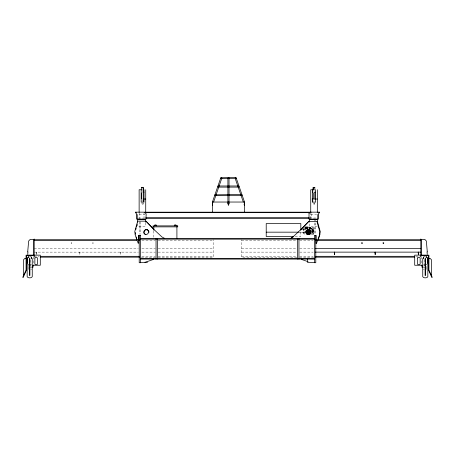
<?xml version="1.0" encoding="UTF-8"?>
<svg xmlns="http://www.w3.org/2000/svg" width="455" height="455" viewBox="0 0 455 455"><rect width="100%" height="100%" fill="white"/><g stroke="black" fill="none" stroke-linecap="round" stroke-linejoin="round"><path stroke-width="0.34" stroke-dasharray="2.27 1.71" d="M28.261 268.2L28.523 269.514M28.261 268.075L28.261 266.368M29.086 257.587L29.086 256.233M30.735 266.374L30.735 259.612M313.728 230.742L312.096 230.742M312.619 231.305L311.658 233.989L313.728 233.989L313.728 232.01M311.732 231.185L311.658 231.766L313.728 231.788L313.728 230.116L311.664 230.116L311.715 230.6M311.715 231.339L311.823 230.912M313.728 233.176C312.551 233.853 311.624 232.471 311.715 233.102M311.732 233.512L312.466 231.72M311.817 232.88L311.993 232.494M426.477 269.514L426.739 268.2M311.988 232.528L312.625 231.515M311.88 231.06L311.988 230.731M311.988 231.174L312.096 230.691M312.255 232.039L312.778 231.322L313.728 232.272M311.823 230.992L311.715 230.566M313.728 229.849L312.727 230.657M312.727 231.385L313.131 230.952L311.988 229.383M31.15 269.656L30.866 269.934L31.298 269.514M303.081 232.147L303.53 232.101M313.728 229.633L312.619 230.378M303.53 228.319L304.941 227.756M312.249 231.254L313.518 231.254L311.993 231.129M313.728 231.168L312.255 231.203L312.778 231.094M141.545 203.812L143.194 203.533M314.792 203.812L313.148 203.533M139.133 214.47L145.065 214.47M310.731 214.47L316.663 214.47M139.821 217.564L140.146 217.564M314.854 217.564L315.178 217.564M309.69 217.928L311.817 217.928L311.817 212.189M138.434 218.093L145.685 218.093M309.315 218.093L316.566 218.093M139.821 224.844L140.146 224.844M314.854 224.844L315.178 224.844M317.323 226.169L309.315 226.169L309.315 222.791M305.885 226.232L308.951 226.249L309.025 227.238M305.424 227.568L304.941 227.568L304.941 234.336L305.424 234.336M305.424 227.671L310.663 227.693M305.424 227.773L310.663 227.773M305.424 227.91L310.663 227.91M311.715 228.467L311.658 227.915L313.728 227.915L313.728 229.9M305.424 228.097L310.668 228.097M305.424 228.126L310.663 228.126M305.424 228.2L310.663 228.2M305.424 228.319L310.663 228.336M139.821 228.456L140.146 228.456M312.466 230.185L311.601 228.399L311.601 230.293M314.854 228.456L315.178 228.456M305.424 228.49L310.663 228.49M305.424 228.62L310.663 228.62M305.424 228.694L307.387 228.694M311.664 228.78L313.728 228.728M305.424 228.825L306.983 228.825M305.424 228.939L307.387 228.945M303.127 229.132L303.53 229.132M303.081 229.286L303.081 229.65M303.53 229.246L305.1 229.246L305.1 229.684L303.53 229.69M302.257 229.388L303.53 229.388M303.53 229.803L303.081 229.758L303.081 229.218M299.413 232.164L300.823 232.164M303.081 232.255L303.081 232.624M303.53 232.215L305.1 232.215L305.1 232.659L303.53 232.664M303.53 232.516L299.709 232.516L299.447 232.078M303.53 232.778L303.081 232.732M304.941 234.149L303.53 233.591L303.53 228.672M311.283 234.336L313.353 234.308L313.853 233.927L313.933 228.182L313.353 227.597L310.668 227.568L310.668 229.263M295.176 236.515L300.823 236.515L300.823 230.839M141.88 240.371L155.343 240.371M158.175 240.371L213.435 240.371M241.565 240.371L296.825 240.371M299.657 240.371L313.12 240.371M34.199 248.646L138.337 248.646M141.88 248.646L155.343 248.646M158.175 248.646L213.435 248.646M241.565 248.646L296.825 248.646M299.657 248.646L313.12 248.646M34.199 252.127L138.337 252.127M141.88 252.127L155.343 252.127M158.175 252.127L213.435 252.127M241.565 252.127L296.825 252.127M299.657 252.127L313.12 252.127M34.199 256.313L39.158 256.313M141.88 256.313L155.343 256.313M158.175 256.313L213.435 256.313M241.565 256.313L296.825 256.313M299.657 256.313L313.12 256.313M415.842 256.313L420.801 256.313M33.539 256.557L34.199 256.557M420.801 256.557L421.461 256.557M141.329 257.166L155.468 257.166M158.175 257.166L213.435 257.166L213.435 239.711M296.825 257.166L241.565 257.166L241.565 239.711M299.532 257.166L313.671 257.166M28.068 265.851L31.406 265.851M423.594 265.851L426.932 265.851M29.188 267.17L31.122 267.17M423.878 267.17L425.812 267.17M312.249 230.657L312.778 230.85M312.778 231.22L313.728 232.061M423.85 269.667L424.134 269.946L423.702 269.514M312.466 230.389L311.715 228.456M312.619 230.6L312.249 230.139M312.625 230.389L312.249 229.843M311.658 228.728L311.993 229.417M311.823 229.03L311.715 228.808M311.88 229.303L311.988 229.604M426.739 266.368L426.739 268.075M425.914 256.233L425.914 257.587M424.265 259.612L424.265 266.374M421.461 256.791L421.461 264.366M420.801 255.306L420.801 257.166M315.178 218.935L315.178 234.308M314.832 203.027L314.832 204.13L313.182 204.13L313.182 203.027M314.854 218.935L314.854 234.308M310.731 212.354L310.731 219.412M309.116 227.443L309.116 228.825M305.515 226.385L305.515 227.238M305.424 227.443L305.424 230.076M303.929 228.319L303.929 233.591M303.081 232.158L303.081 232.721M153.835 230.975L153.835 237.811M145.685 222.791L145.685 226.169L137.677 226.169L137.677 223.468M144.019 212.354L144.019 218.093M143.234 203.027L143.234 204.13L141.585 204.13L141.585 203.027M140.146 221.67L140.146 234.308M139.821 221.67L139.821 234.308M139.133 213.048L139.133 219.412M120.638 252.127L120.638 254.663L120.473 252.127M79.972 252.127L79.807 254.663L79.807 252.127M36.792 252.127L36.792 254.663M36.622 252.127L36.622 254.663M34.199 255.306L34.199 257.166M33.539 256.791L33.539 264.366M71.088 242.987C71.645 244.733 72.442 241.759 71.088 242.987M92.473 242.987C93.03 244.733 93.827 241.759 92.473 242.987M306.141 227.887C306.636 229.434 307.347 226.795 306.141 227.887M307.625 227.887C308.12 229.434 308.826 226.795 307.625 227.887M427.29 263.815L426.477 264.634A2.224 2.224 0 0 0 427.29 263.815M31.207 264.275L30.747 264.634A2.224 2.224 0 0 0 31.207 264.275M309.195 227.238L305.345 227.443L309.195 227.238M424.253 264.634L423.793 264.275A2.224 2.224 0 0 0 424.253 264.634M28.523 264.634L27.709 263.815A2.224 2.224 0 0 0 28.523 264.634"/><path stroke-width="0.68" d="M229.024 177.962L229.024 203.544L228.467 205.472L227.904 203.544L227.904 177.962L228.95 177.871M27.692 251.962L28.671 240.985L30.229 239.381L33.539 239.319L33.539 255.306L27.397 255.306A0.796 0.796 0 0 0 26.834 255.539M27.749 254.339L27.965 251.837M227.904 203.544L228.467 202.037L229.024 203.544M212.417 205.472L212.417 202.037L220.8 177.774L235.644 177.495L236.128 177.774L244.511 202.037L244.511 212.189M319.825 234.786L320.206 231.487L317.323 221.158M319.82 234.797L318.193 239.899M221.847 178.059L221.284 178.616L220.8 178.337L220.868 177.803M239.085 186.829L238.602 185.987L218.326 185.987M135.709 229.775L136.25 227.836M136.614 226.55L137.154 224.611M213.566 202.139L221.858 178.144M28.972 255.664L27.163 258.969L27.163 276.685C27.8 278.289 31.577 278.261 32.254 276.685L32.254 258.969L30.445 255.664M424.555 255.664L422.746 258.969L422.746 276.685C423.423 278.261 427.2 278.289 427.837 276.685L427.837 258.969L426.028 255.664M318.79 212.9L318.966 212.593M319.188 212.212L319.501 212.326M309.121 221.158L300.744 229.781M218.047 186.067L218.047 187.033M215.858 195.383L215.09 195.593L214.885 194.825L241.56 194.547M235.161 177.774L235.644 177.495M235.923 178.542L236.208 178.059L235.866 177.871M292.656 237.214L301.392 229.041L308.74 221.386L316.947 221.386L319.831 231.834L319.342 235.44L316.464 243.493L316.123 243.493L316.123 235.462M292.082 237.612L293.031 236.998M135.499 212.326L135.812 212.212M291.473 237.954L292.457 237.391M147.574 262.228L140.641 262.393M291.854 237.732L290.182 238.699M309.133 234.609C316.481 228.598 300.505 228.598 307.859 234.609M291.217 238.022L290.557 238.602M144.895 262.393L153.5 259.424L153.5 259.094M221.284 178.616L235.644 178.616M218.326 187.107L238.602 187.107L238.119 186.829M141.585 187.648L143.234 187.648L143.234 191.771M314.832 187.648L313.182 187.648L313.182 190.065M142.876 192.152L144.019 192.152M314.32 192.152L315.622 192.152M215.369 195.667L241.56 195.667L242.043 195.383L241.838 194.621M143.086 199.04L145.725 199.04M312.05 199.04L313.37 199.04M314.689 199.04L317.323 199.04M145.111 212.189L311.112 212.189M145.441 212.354L310.731 212.354M145.816 217.928L308.979 217.928M146.152 218.093L309.315 218.093M300.346 229.388L301.62 229.388M307.387 229.678L309.354 229.678M307.387 229.877L309.354 229.877M306.733 230.088L310.663 230.088M306.733 230.23L310.663 230.23M306.733 230.509L310.663 230.509M306.733 230.6L310.663 230.6M306.078 230.935L310.663 230.935L310.668 233.347M306.078 230.969L310.663 230.969M306.733 231.311L310.663 231.311M306.078 231.396L310.663 231.396M306.078 231.675L310.663 231.675M306.078 231.822L310.663 231.822M306.078 232.033L310.663 232.033M266.215 232.164L298.708 232.164M306.078 232.226L310.663 232.226M306.078 232.368L310.663 232.368M306.078 232.613L310.663 232.613M306.078 232.681L310.663 232.681M306.078 232.96L310.663 232.966M306.733 233.21L310.663 233.21M306.078 233.29L310.663 233.29M306.733 233.421L310.663 233.421M306.733 233.569L310.663 233.569M306.733 233.711L310.009 233.711M306.733 233.807L310.663 233.807M306.733 233.995L310.009 233.995M306.733 234.132L310.009 234.132M293.765 236.515L266.215 236.515L266.215 223.559L300.823 223.559L300.823 230.179M140.641 238.494L314.36 238.494M140.641 239.154L314.36 239.154M34.199 239.711L139.753 239.711M315.247 239.711L316.663 239.711M317.92 239.711L420.801 239.711M34.199 240.371L136.921 240.371M138.337 240.371L139.753 240.371M315.247 240.371L420.801 240.371M315.247 248.646L420.801 248.646M315.247 252.127L420.801 252.127M40.575 256.313L139.753 256.313M315.247 256.313L414.425 256.313M40.575 257.166L139.753 257.166M315.247 257.166L414.425 257.166M26.072 258.429L24.832 258.429L23.592 259.668L23.592 275.451M140.641 258.434L314.36 258.434M428.928 258.429L430.168 258.429L431.408 259.668L431.408 275.451M140.641 259.094L314.36 259.094M314.36 262.393L307.756 262.393L307.426 262.228L307.426 259.094M31.77 267.17L33.061 267.17L33.061 265.248L40.296 265.248L40.296 255.141L26.6 255.141L26.6 269.917L23.142 277.47L22.75 277.288L26.072 270.031L26.072 255.141M423.23 267.17L421.939 267.17L421.939 265.248L414.704 265.248L414.704 255.141L428.4 255.141L428.4 269.917L431.858 277.47L432.25 277.288L428.928 270.031L428.928 255.141M147.141 229.809C144.468 228.956 142.785 233.091 145.27 234.37M145.486 234.388C148.165 235.235 149.849 231.106 147.357 229.826M221.284 177.495L221.767 177.774M308.12 261.705L301.5 259.424L301.5 259.094M145.867 234.609C140.794 233.364 145.89 226.476 148.643 230.935M146.26 221.386L153.608 229.041M136.034 212.593L136.21 212.9M235.303 178.809L243.362 202.139M244.051 204.136L244.511 205.472L244.511 202.037L212.417 202.037L212.417 212.189M136.153 236.964L136.773 238.858M135.18 234.797L138.155 243.271L138.502 243.271L138.502 235.241M135.175 234.786L134.794 231.487L137.677 221.158L145.879 221.158L153.233 228.819L161.969 236.998L164.443 238.255L164.443 238.602M148.887 231.521L148.973 232.272M135.243 232.477L135.385 233.773M427.308 251.962L426.329 240.985L424.771 239.381L421.461 239.319L421.461 255.306L427.603 255.306A0.796 0.796 0 0 1 428.166 255.539M427.035 251.837L427.251 254.339M425.482 275.485L425.482 258.463L425.101 258.463L425.101 275.485M420.801 238.989L420.801 255.619M418.378 252.127L418.378 254.663L418.208 252.127M375.193 252.127L375.193 254.663L375.028 252.127M334.527 252.127L334.527 254.663L334.362 252.127M317.886 214.47L317.886 219.412L309.315 219.412L309.315 222.114M317.323 189.735L317.323 212.428M317.323 219.412L317.323 223.468M315.622 189.746L315.622 202.139L312.756 202.139L312.756 189.746L310.731 189.746L310.731 212.428M314.832 190.065L314.792 187.335L313.148 187.335L313.148 189.746M314.832 192.596L314.832 199.188M313.182 192.943L313.182 198.841M312.369 189.746L312.369 192.499M312.369 198.698L312.369 202.139M298.952 238.494L298.952 259.094M297.638 238.494L297.638 259.094M176.91 226.869L176.91 238.494M176.25 225.879L175.92 224.895L174.601 224.895L174.271 225.879M157.362 238.494L157.362 259.094M156.475 225.879L156.145 224.895L154.825 224.895L154.495 225.879M156.048 238.494L156.048 259.094M153.835 226.869L153.835 230.287M145.725 189.735L145.725 213.105M145.685 222.114L145.685 219.412L137.114 219.412L137.114 214.47M144.019 189.746L144.019 202.139L141.158 202.139L141.158 189.746L139.133 189.746L139.133 212.428M143.234 192.596L143.234 199.188M143.234 200.012L143.234 201.719M143.194 191.453L143.194 187.335L141.545 187.335L141.585 190.065M143.194 199.694L143.194 201.4M141.585 192.943L141.585 198.841M138.877 235.462L138.877 240.194M137.677 219.412L137.677 222.114M34.199 238.989L34.199 255.619M29.899 275.485L29.899 258.463L29.518 258.463L29.518 275.485M423.218 258.577A2.224 2.224 0 0 1 423.793 257.581M426.477 257.223A2.224 2.224 0 0 1 427.592 259.151L427.586 262.706A2.224 2.224 0 0 1 427.512 263.28M421.956 265.794A0.796 0.796 0 0 1 421.461 265.055M421.694 255.539A0.796 0.796 0 0 1 422.257 255.306M33.539 265.055A0.796 0.796 0 0 1 33.044 265.794M32.743 255.306A0.796 0.796 0 0 1 33.306 255.539M28.523 257.223A2.224 2.224 0 0 0 27.408 259.151L27.414 262.706A2.224 2.224 0 0 0 27.488 263.28M31.207 257.581A2.224 2.224 0 0 1 31.782 258.577M34.87 257.979L34.853 264.036C35.098 264.986 37.247 264.986 37.492 264.036L37.492 258.104C37.242 257.172 35.325 257.229 34.87 257.979M361.645 242.987C362.203 244.733 362.999 241.759 361.645 242.987M383.03 242.987C383.593 244.733 384.39 241.759 383.03 242.987M417.525 257.979L417.508 264.036C417.753 264.986 419.902 264.986 420.147 264.036L420.147 258.104C419.891 257.172 417.98 257.229 417.525 257.979M309.042 213.258L308.985 219.082L318.216 219.082L318.216 214.555L319.598 212.161L310.697 212.161L309.844 212.36L309.042 213.258M155.246 225.305L155.729 225.47L155.246 225.305M175.021 225.305L175.505 225.47L175.021 225.305M144.303 212.161L135.402 212.161L136.784 214.555L136.784 219.082L146.015 219.082C145.418 217.154 147.568 212.496 144.303 212.161M177.734 225.879L153.011 225.879L153.011 226.869L177.734 226.869L177.734 225.879M140.641 235.366L139.213 235.366L139.213 262.723L140.641 262.723L140.641 235.366M315.787 235.366L314.36 235.366L314.36 262.723L315.787 262.723L315.787 235.366"/></g></svg>
